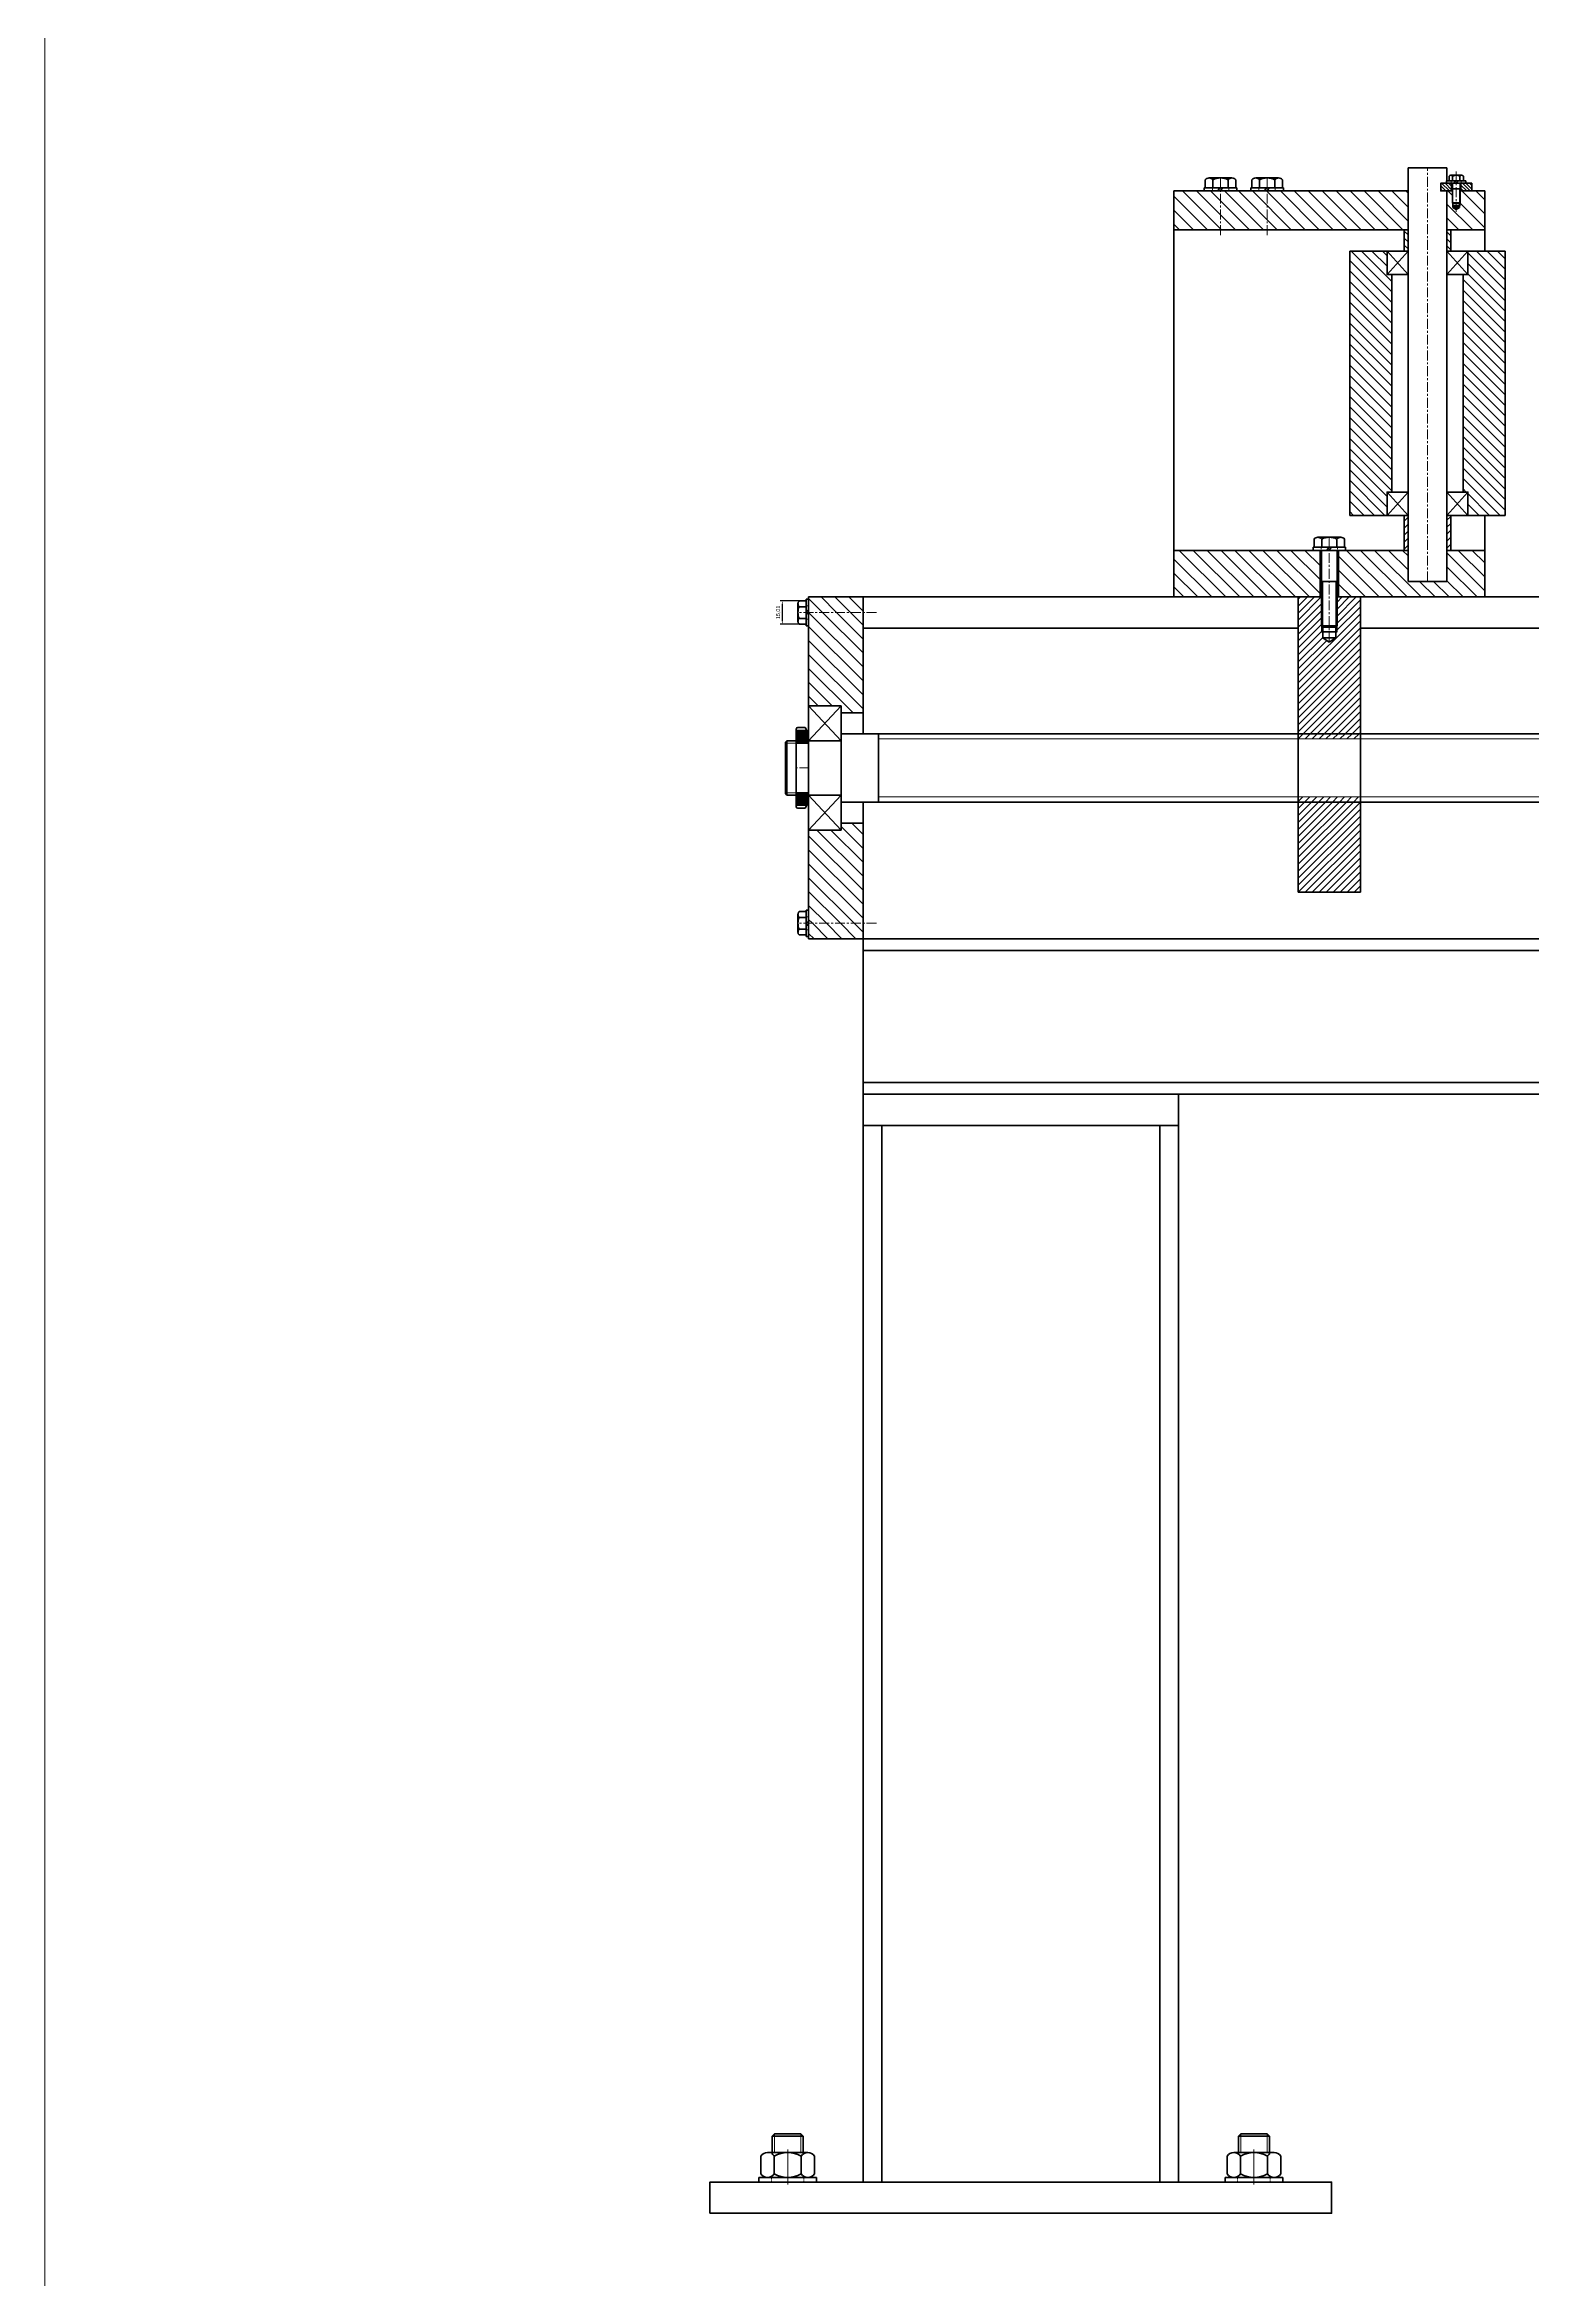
# Model space of a CAD drawing. Header units: millimetres. Extents: x -11382 to 23553, y -372 to 10786.
# Drawn here: x -6278 to -5320, y 2900 to 4337 of the extents above; entities that cross this region are included whole.
import ezdxf

# ---------------------------------------------------------------- set-up
doc = ezdxf.new("R2010")
doc.units = ezdxf.units.MM
doc.header["$LTSCALE"] = 0.2
doc.header["$PDMODE"] = 3
doc.linetypes.add('CENTER', pattern=[50.8, 31.75, -6.35, 6.35, -6.35])
doc.linetypes.add('HIDDEN', pattern=[9.525, 6.35, -3.175])
for name, color, linetype, lineweight in [('đướng nét đứt', 4, 'HIDDEN', 20), ('đường bao thấy', 7, 'Continuous', 40), ('đường kích thước', 90, 'Continuous', 15), ('đường mặt cắt', 160, 'Continuous', 15), ('đường nét mảnh', 220, 'Continuous', 15), ('đường nét tâm', 137, 'CENTER', 15)]:
    doc.layers.add(name, color=color, linetype=linetype, lineweight=lineweight)
doc.styles.add('nhat 2.5', font='arial.ttf', dxfattribs={"width": 0.8, "height": 2.5})
doc.dimstyles.new('nhật 2.5', dxfattribs={"dimtxt": 2.5, "dimasz": 3, "dimexe": 1.3, "dimexo": 0.5, "dimgap": 1, "dimtad": 1, "dimtxsty": 'nhat 2.5', "dimcen": 0, "dimadec": 0, "dimazin": 0, "dimtfac": 1, "dimtmove": 0, "dimatfit": 3, "dimfxl": 10, "dimarcsym": 1})
pattern_1 = [(135, (5686.2787, -3851.1377), (0.449012806, 0.449012806), [])]
pattern_2 = [(135, (-902.0264, 7.5), (-1.122532, -1.122532), [])]
pattern_3 = [(135, (-902.0264, -6.25), (-1.122532, -1.122532), [])]

# ---------------------------------------------------------------- blocks, each defined once
blk = doc.blocks.new('DO35')
at = {"layer": 'đường mặt cắt'}
h = blk.add_hatch(dxfattribs=at)
h.set_pattern_fill('ANSI31', color=256, scale=0.2, style=0)
h.set_pattern_definition(pattern_1)
h.paths.add_polyline_path([(-8, 17.5), (-8, 24), (-1.2, 24), (0, 22), (0, 17.5)])
h = blk.add_hatch(dxfattribs=at)
h.set_pattern_fill('ANSI31', color=256, scale=0.2, style=0)
h.set_pattern_definition(pattern_1)
h.paths.add_polyline_path([(0, 17.5), (0, 16), (-8, 16), (-8, 17.5)])
h = blk.add_hatch(dxfattribs=at)
h.set_pattern_fill('ANSI31', color=256, scale=0.2, style=0)
h.set_pattern_definition(pattern_1)
h.paths.add_polyline_path([(0, -16), (0, -17.5), (-8, -17.5), (-8, -16)])
h = blk.add_hatch(dxfattribs=at)
h.set_pattern_fill('ANSI31', color=256, scale=0.2, style=0)
h.set_pattern_definition(pattern_1)
h.paths.add_polyline_path([(-1.2, -24), (0, -22), (0, -17.5), (-8, -17.5), (-8, -24)])
at = {"layer": 'đường bao thấy'}
for p, q in [((-8, 25), (-8, -25)), ((-8, 24), (-1.2, 24)), ((0, 16), (-8, 16)), ((-2.3, 26), (-7, 26)), ((0, 22), (-2.3, 26)), ((0, 22), (0, -22)), ((0, -16), (-8, -16)), ((-8, -24), (-1.2, -24)), ((-2.3, -26), (-7, -26)), ((0, -22), (-2.3, -26))]:
    blk.add_line(p, q, dxfattribs=at)
for centre, start, end in [((-7, 25), 90, 180), ((-7, -25), 180, 270)]:
    blk.add_arc(centre, 1, start, end, dxfattribs=at)
at = {"layer": 'đường nét mảnh'}
for p, q in [((0, 17.5), (-8, 17.5)), ((0, -17.5), (-8, -17.5))]:
    blk.add_line(p, q, dxfattribs=at)
at = {"layer": 'đường nét tâm'}
blk.add_line((0.4, 0), (-8.4, 0), dxfattribs=at)
blk = doc.blocks.new('*D211')
at = {"layer": 'Defpoints', "color": 0, "transparency": 16777216}
for p in [(-5789.9, 3979.6), (-5803, 3964.5), (-5789.9, 3964.5)]:
    blk.add_point(p, dxfattribs=at)
at = {"layer": 'đường bao thấy', "color": 0, "lineweight": -2, "transparency": 16777216}
for p, q in [((-5790.4, 3979.6), (-5804.3, 3979.6)), ((-5803, 3976.6), (-5803, 3967.5)), ((-5790.4, 3964.5), (-5804.3, 3964.5))]:
    blk.add_line(p, q, dxfattribs=at)
at = {"layer": 'đường bao thấy', "color": 0, "transparency": 16777216}
for points in [[(-5803.5, 3976.6), (-5802.5, 3976.6), (-5803, 3979.6)], [(-5803.5, 3967.5), (-5802.5, 3967.5), (-5803, 3964.5)]]:
    blk.add_solid(points, dxfattribs=at)
at = {"layer": 'đường bao thấy', "color": 0, "transparency": 16777216, "insert": (-5805.5, 3972.1), "char_height": 2.5, "attachment_point": 5, "rotation": 90, "style": 'nhat 2.5'}
blk.add_mtext('15,01', dxfattribs=at)

msp = doc.modelspace()

# ---------------------------------------------------------------- hatches: boundary and pattern name
at = {"layer": 'đường mặt cắt'}
h = msp.add_hatch(dxfattribs=at)
h.set_pattern_fill('ANSI31', color=256, scale=2, angle=90, style=0)
h.paths.add_polyline_path([(-5551.05, 4243.304), (-5551.05, 4218.304), (-5400.39, 4218.304), (-5400.39, 4243.304), (-5437.89, 4243.304)])
h = msp.add_hatch(dxfattribs=at)
h.set_pattern_fill('ANSI31', color=256, scale=0.5, angle=90, style=0)
h.set_pattern_definition(pattern_3)
h.paths.add_polyline_path([(-5372.39, 4248.304), (-5375.64, 4248.304), (-5379.39, 4248.304), (-5379.39, 4243.304), (-5372.39, 4243.304)])
h = msp.add_hatch(dxfattribs=at)
h.set_pattern_fill('ANSI31', color=256, scale=2, angle=90, style=0)
h.paths.add_polyline_path([(-5366.89, 4243.304), (-5366.89, 4235.78), (-5366.89, 4233.78), (-5367.265, 4233.78), (-5367.265, 4232.681), (-5369.39, 4231.404), (-5371.515, 4232.681), (-5371.515, 4233.78), (-5371.89, 4233.78), (-5371.89, 4235.78), (-5371.89, 4243.304), (-5375.39, 4243.304), (-5375.39, 4218.304), (-5351.05, 4218.304), (-5351.05, 4243.304)])
h = msp.add_hatch(dxfattribs=at)
h.set_pattern_fill('ANSI31', color=256, scale=1.5, style=0)
h.paths.add_polyline_path([(-5371.89, 4235.78), (-5371.515, 4235.78), (-5371.515, 4243.304), (-5371.89, 4243.304)], flags=17)
h = msp.add_hatch(dxfattribs=at)
h.set_pattern_fill('ANSI31', color=256, scale=1.5, style=0)
h.paths.add_polyline_path([(-5367.265, 4235.78), (-5366.89, 4235.78), (-5366.89, 4243.304), (-5367.265, 4243.304)])
h = msp.add_hatch(dxfattribs=at)
h.set_pattern_fill('ANSI31', color=256, scale=0.5, angle=90, style=0)
h.set_pattern_definition(pattern_3)
h.paths.add_polyline_path([(-5359.39, 4243.304), (-5359.39, 4248.304), (-5366.39, 4248.304), (-5366.39, 4243.304)])
h = msp.add_hatch(dxfattribs=at)
h.set_pattern_fill('ANSI31', color=256, scale=1.5, style=0)
h.paths.add_polyline_path([(-5371.89, 4233.78), (-5371.515, 4233.78), (-5371.515, 4235.304), (-5371.89, 4235.78)], flags=17)
h = msp.add_hatch(dxfattribs=at)
h.set_pattern_fill('ANSI31', color=256, scale=1.5, style=0)
h.paths.add_polyline_path([(-5366.89, 4235.78), (-5367.265, 4235.304), (-5367.265, 4233.78), (-5366.89, 4233.78)], flags=17)
h = msp.add_hatch(dxfattribs=at)
h.set_pattern_fill('ANSI31', color=256, angle=90, style=0)
h.paths.add_polyline_path([(-5400.39, 4218.304), (-5402.89, 4218.304), (-5402.89, 4204.554), (-5400.39, 4204.554)])
h = msp.add_hatch(dxfattribs=at)
h.set_pattern_fill('ANSI31', color=256, angle=90, style=0)
h.paths.add_polyline_path([(-5372.89, 4218.304), (-5375.39, 4218.304), (-5375.39, 4204.554), (-5372.89, 4204.554)])
h = msp.add_hatch(dxfattribs=at)
h.set_pattern_fill('ANSI31', color=256, scale=1.5, angle=90, style=0)
h.paths.add_polyline_path([(-5410.89, 4189.554), (-5413.89, 4189.554), (-5413.89, 4204.554), (-5437.89, 4204.554), (-5437.89, 4034.554), (-5413.89, 4034.554), (-5413.89, 4049.554), (-5410.89, 4049.554)])
h = msp.add_hatch(dxfattribs=at)
h.set_pattern_fill('ANSI31', color=256, scale=1.5, angle=90, style=0)
h.paths.add_polyline_path([(-5364.89, 4049.554), (-5361.89, 4049.554), (-5361.89, 4034.554), (-5337.89, 4034.554), (-5337.89, 4204.554), (-5361.89, 4204.554), (-5361.89, 4189.554), (-5364.89, 4189.554)])
h = msp.add_hatch(dxfattribs=at)
h.set_pattern_fill('ANSI31', color=256, style=0)
h.paths.add_polyline_path([(-5400.39, 4034.554), (-5402.89, 4034.554), (-5402.89, 4012.054), (-5400.39, 4012.054)])
h = msp.add_hatch(dxfattribs=at)
h.set_pattern_fill('ANSI31', color=256, style=0)
h.paths.add_polyline_path([(-5375.39, 4012.054), (-5372.89, 4012.054), (-5372.89, 4034.554), (-5375.39, 4034.554)])
h = msp.add_hatch(dxfattribs=at)
h.set_pattern_fill('ANSI31', color=256, scale=2, angle=90, style=0)
h.paths.add_polyline_path([(-5457.05, 3982.054), (-5457.05, 4012.054), (-5551.05, 4012.054), (-5551.05, 3982.054)])
h.paths.add_polyline_path([(-5445.05, 4012.054), (-5445.05, 3982.054), (-5351.05, 3982.054), (-5351.05, 4012.054), (-5375.39, 4012.054), (-5375.39, 3992.054), (-5400.39, 3992.054), (-5400.39, 4012.054)])
h = msp.add_hatch(dxfattribs=at)
h.set_pattern_fill('ANSI31', color=256, scale=2, angle=90, style=0)
h.paths.add_polyline_path([(-5751.05, 3972.054), (-5751.05, 3982.054), (-5786.05, 3982.054), (-5786.05, 3972.054)])
h = msp.add_hatch(dxfattribs=at)
h.set_pattern_fill('ANSI31', color=256, scale=2, angle=90, style=0)
h.paths.add_polyline_path([(-5751.05, 3972.054), (-5786.05, 3972.054), (-5786.05, 3963.554), (-5786.05, 3912.054), (-5765.05, 3912.054), (-5765.05, 3907.554), (-5751.05, 3907.554)])
h = msp.add_hatch(dxfattribs=at)
h.set_pattern_fill('ANSI31', color=256, style=0)
h.paths.add_polyline_path([(-5455.3, 3962.562), (-5455.3, 3959.567), (-5446.8, 3959.567), (-5446.8, 3962.562)], flags=0)
h.paths.add_polyline_path([(-5455.3, 3959.567), (-5455.3, 3955.677), (-5446.8, 3955.677), (-5446.8, 3959.567)], flags=0)
h.paths.add_polyline_path([(-5446.8, 3955.677), (-5455.3, 3955.677), (-5451.05, 3952.987)], flags=0)
h.paths.add_polyline_path([(-5456.05, 3959.567), (-5456.05, 3982.054), (-5471.05, 3982.054), (-5471.05, 3894.054), (-5431.05, 3894.054), (-5431.05, 3982.054), (-5446.05, 3982.054), (-5446.05, 3963.567), (-5446.8, 3962.562), (-5455.3, 3962.562), (-5455.3, 3959.567)])
h = msp.add_hatch(dxfattribs=at)
h.set_pattern_fill('ANSI31', color=256, scale=0.5, angle=90, style=0)
h.set_pattern_definition(pattern_2)
h.paths.add_polyline_path([(-5455.3, 3982.054), (-5456.05, 3982.054), (-5456.05, 3963.567), (-5455.3, 3963.567)])
h = msp.add_hatch(dxfattribs=at)
h.set_pattern_fill('ANSI31', color=256, scale=0.5, angle=90, style=0)
h.set_pattern_definition(pattern_2)
h.paths.add_polyline_path([(-5446.05, 3982.054), (-5446.8, 3982.054), (-5446.8, 3963.567), (-5446.05, 3963.567)])
h = msp.add_hatch(dxfattribs=at)
h.set_pattern_fill('ANSI31', color=256, scale=0.5, angle=90, style=0)
h.set_pattern_definition(pattern_2)
h.paths.add_polyline_path([(-5456.05, 3959.567), (-5455.3, 3959.567), (-5455.3, 3962.562), (-5456.05, 3963.567)])
h = msp.add_hatch(dxfattribs=at)
h.set_pattern_fill('ANSI31', color=256, scale=0.5, angle=90, style=0)
h.set_pattern_definition(pattern_2)
h.paths.add_polyline_path([(-5446.05, 3963.567), (-5446.8, 3962.562), (-5446.8, 3959.567), (-5446.05, 3959.567)])
h = msp.add_hatch(dxfattribs=at)
h.set_pattern_fill('ANSI31', color=256, style=0)
h.paths.add_polyline_path([(-5431.05, 3894.054), (-5471.05, 3894.054), (-5471.05, 3890.754), (-5431.05, 3890.754)])
h = msp.add_hatch(dxfattribs=at)
h.set_pattern_fill('ANSI31', color=256, style=0)
h.paths.add_polyline_path([(-5431.05, 3853.354), (-5471.05, 3853.354), (-5471.05, 3850.054), (-5431.05, 3850.054)])
h = msp.add_hatch(dxfattribs=at)
h.set_pattern_fill('ANSI31', color=256, style=0)
h.paths.add_polyline_path([(-5431.05, 3850.054), (-5471.05, 3850.054), (-5471.05, 3792.054), (-5431.05, 3792.054)])
h = msp.add_hatch(dxfattribs=at)
h.set_pattern_fill('ANSI31', color=256, scale=2, angle=90, style=0)
h.paths.add_polyline_path([(-5786.05, 3772.054), (-5751.05, 3772.054), (-5751.05, 3836.554), (-5765.05, 3836.554), (-5765.05, 3834.054), (-5765.05, 3832.054), (-5786.05, 3832.054)])
h = msp.add_hatch(dxfattribs=at)
h.set_pattern_fill('ANSI31', color=256, scale=2, angle=90, style=0)
h.paths.add_polyline_path([(-5751.05, 3762.054), (-5751.05, 3772.054), (-5786.05, 3772.054), (-5786.05, 3763.554), (-5786.05, 3762.054)])

# ---------------------------------------------------------------- linework, layer by layer
at = {"layer": 'đướng nét đứt'}
for p, q in [((-5526.3, 4245.304), (-5526.3, 4243.304)), ((-5515.8, 4245.304), (-5515.8, 4243.304)), ((-5496.3, 4245.304), (-5496.3, 4243.304)), ((-5485.8, 4245.304), (-5485.8, 4243.304)), ((-5372.59, 4249.904), (-5372.59, 4248.304)), ((-5366.19, 4249.904), (-5366.19, 4248.304)), ((-5456.3, 4014.054), (-5456.3, 4012.054)), ((-5445.8, 4014.054), (-5445.8, 4012.054)), ((-5786.05, 3976.254), (-5787.65, 3976.254)), ((-5786.05, 3967.854), (-5787.65, 3967.854)), ((-5786.05, 3776.254), (-5787.65, 3776.254)), ((-5786.05, 3767.854), (-5787.65, 3767.854)), ((-5810.05, 2965.054), (-5810.05, 2962.054)), ((-5789.05, 2965.054), (-5789.05, 2962.054)), ((-5510.05, 2965.054), (-5510.05, 2962.054)), ((-5489.05, 2965.054), (-5489.05, 2962.054))]:
    msp.add_line(p, q, dxfattribs=at)
at = {"layer": 'đường bao thấy'}
for p, q in [((-5375.39, 4258.304), (-5400.39, 4258.304)), ((-5400.39, 4034.554), (-5400.39, 4258.304)), ((-5375.39, 4249.904), (-5375.39, 4258.304)), ((-5551.05, 4243.304), (-5551.05, 4218.304)), ((-5400.39, 4243.304), (-5551.05, 4243.304)), ((-5531.55, 4245.304), (-5510.55, 4245.304)), ((-5531.55, 4245.304), (-5531.55, 4243.304)), ((-5531.55, 4243.304), (-5510.55, 4243.304)), ((-5530.865, 4250.559), (-5530.865, 4245.304)), ((-5530.865, 4245.304), (-5511.235, 4245.304)), ((-5528.411, 4251.704), (-5513.689, 4251.704)), ((-5525.958, 4250.559), (-5525.958, 4245.304)), ((-5522.683, 4243.304), (-5521.429, 4245.304)), ((-5521.05, 4243.304), (-5519.796, 4245.304)), ((-5516.143, 4250.559), (-5516.143, 4245.304)), ((-5511.235, 4250.559), (-5511.235, 4245.304)), ((-5510.55, 4245.304), (-5510.55, 4243.304)), ((-5501.55, 4245.304), (-5480.55, 4245.304)), ((-5501.55, 4245.304), (-5501.55, 4243.304)), ((-5501.55, 4243.304), (-5480.55, 4243.304)), ((-5500.865, 4250.559), (-5500.865, 4245.304)), ((-5500.865, 4245.304), (-5481.235, 4245.304)), ((-5498.411, 4251.704), (-5483.689, 4251.704)), ((-5495.958, 4250.559), (-5495.958, 4245.304)), ((-5492.683, 4243.304), (-5491.429, 4245.304)), ((-5491.05, 4243.304), (-5489.796, 4245.304)), ((-5486.143, 4250.559), (-5486.143, 4245.304)), ((-5481.235, 4250.559), (-5481.235, 4245.304)), ((-5480.55, 4245.304), (-5480.55, 4243.304)), ((-5400.39, 4243.304), (-5437.89, 4243.304)), ((-5371.515, 4243.304), (-5379.39, 4243.304)), ((-5371.515, 4243.304), (-5379.39, 4243.304)), ((-5375.64, 4249.904), (-5375.64, 4248.304)), ((-5375.64, 4249.904), (-5363.14, 4249.904)), ((-5375.64, 4248.304), (-5363.14, 4248.304)), ((-5375.39, 4034.554), (-5375.39, 4243.304)), ((-5374.009, 4252.92), (-5374.009, 4249.904)), ((-5374.009, 4249.904), (-5364.771, 4249.904)), ((-5372.854, 4253.404), (-5365.926, 4253.404)), ((-5372.39, 4243.304), (-5372.39, 4248.304)), ((-5371.89, 4235.78), (-5371.89, 4248.304)), ((-5366.89, 4248.304), (-5371.89, 4248.304)), ((-5371.89, 4244.673), (-5366.89, 4244.673)), ((-5371.699, 4252.92), (-5371.699, 4249.904)), ((-5370.991, 4248.304), (-5369.757, 4249.904)), ((-5369.39, 4248.304), (-5368.157, 4249.904)), ((-5351.05, 4243.304), (-5367.265, 4243.304)), ((-5351.05, 4243.304), (-5367.265, 4243.304)), ((-5367.08, 4252.92), (-5367.08, 4249.904)), ((-5366.89, 4235.78), (-5366.89, 4248.304)), ((-5366.39, 4243.304), (-5366.39, 4248.304)), ((-5364.771, 4252.92), (-5364.771, 4249.904)), ((-5363.14, 4249.904), (-5363.14, 4248.304)), ((-5351.05, 4218.304), (-5351.05, 4243.304)), ((-5371.515, 4235.304), (-5371.89, 4235.78)), ((-5371.89, 4235.78), (-5366.89, 4235.78)), ((-5371.89, 4233.78), (-5366.89, 4233.78)), ((-5367.265, 4235.304), (-5371.515, 4235.304)), ((-5371.515, 4235.304), (-5371.515, 4232.681)), ((-5369.39, 4231.404), (-5371.515, 4232.681)), ((-5371.515, 4232.681), (-5367.265, 4232.681)), ((-5369.39, 4231.404), (-5367.265, 4232.681)), ((-5366.89, 4235.78), (-5367.265, 4235.304)), ((-5367.265, 4235.304), (-5367.265, 4232.681)), ((-5551.05, 3982.054), (-5551.05, 4218.304)), ((-5551.05, 4218.304), (-5400.39, 4218.304)), ((-5402.89, 4204.554), (-5402.89, 4218.304)), ((-5375.39, 4218.304), (-5351.05, 4218.304)), ((-5372.89, 4204.554), (-5372.89, 4218.304)), ((-5351.05, 4204.554), (-5351.05, 4218.304)), ((-5437.89, 4034.554), (-5437.89, 4204.554)), ((-5437.89, 4204.554), (-5400.39, 4204.554)), ((-5413.89, 4189.554), (-5400.39, 4204.554)), ((-5400.39, 4189.554), (-5413.89, 4204.554)), ((-5361.89, 4189.554), (-5375.39, 4204.554)), ((-5375.39, 4189.554), (-5361.89, 4204.554)), ((-5375.39, 4204.554), (-5337.89, 4204.554)), ((-5337.89, 4034.554), (-5337.89, 4204.554)), ((-5410.89, 4049.554), (-5410.89, 4189.554)), ((-5364.89, 4049.554), (-5364.89, 4189.554)), ((-5413.89, 4049.554), (-5400.39, 4034.554)), ((-5400.39, 4049.554), (-5413.89, 4034.554)), ((-5361.89, 4049.554), (-5375.39, 4034.554)), ((-5375.39, 4049.554), (-5361.89, 4034.554)), ((-5437.89, 4034.554), (-5400.39, 4034.554)), ((-5402.89, 4012.054), (-5402.89, 4034.554)), ((-5400.39, 4007.054), (-5400.39, 4034.554)), ((-5375.39, 4007.054), (-5375.39, 4034.554)), ((-5375.39, 4034.554), (-5337.89, 4034.554)), ((-5372.89, 4012.054), (-5372.89, 4034.554)), ((-5351.05, 3982.054), (-5351.05, 4034.554)), ((-5400.39, 4012.054), (-5551.05, 4012.054)), ((-5461.55, 4014.054), (-5440.55, 4014.054)), ((-5461.55, 4014.054), (-5461.55, 4012.054)), ((-5461.55, 4012.054), (-5440.55, 4012.054)), ((-5460.865, 4019.309), (-5460.865, 4014.054)), ((-5460.865, 4014.054), (-5441.235, 4014.054)), ((-5458.411, 4020.454), (-5443.689, 4020.454)), ((-5457.05, 4012.054), (-5457.05, 3982.054)), ((-5456.05, 4012.054), (-5456.05, 3982.054)), ((-5446.05, 4012.054), (-5456.05, 4012.054)), ((-5455.958, 4019.309), (-5455.958, 4014.054)), ((-5452.683, 4012.054), (-5451.429, 4014.054)), ((-5451.05, 4012.054), (-5449.796, 4014.054)), ((-5446.143, 4019.309), (-5446.143, 4014.054)), ((-5446.05, 4012.054), (-5446.05, 3982.054)), ((-5445.05, 4012.054), (-5445.05, 3982.054)), ((-5441.235, 4019.309), (-5441.235, 4014.054)), ((-5440.55, 4014.054), (-5440.55, 4012.054)), ((-5351.05, 4012.054), (-5375.39, 4012.054)), ((-5551.05, 4007.054), (-5551.05, 3982.054)), ((-5400.39, 4007.054), (-5400.39, 3992.054)), ((-5375.39, 3992.054), (-5375.39, 4007.054)), ((-5351.05, 3982.054), (-5351.05, 4007.054)), ((-5446.05, 3992.054), (-5456.05, 3992.054)), ((-5400.39, 3992.054), (-5375.39, 3992.054)), ((-5792.95, 3966.425), (-5792.95, 3977.683)), ((-5792.115, 3979.559), (-5787.65, 3979.559)), ((-5792.115, 3975.807), (-5787.65, 3975.807)), ((-5787.65, 3980.554), (-5787.65, 3963.554)), ((-5786.05, 3980.554), (-5787.65, 3980.554)), ((-5787.65, 3964.548), (-5787.65, 3979.559)), ((-5787.65, 3973.726), (-5786.05, 3972.551)), ((-5787.65, 3972.054), (-5786.05, 3970.879)), ((-5786.05, 3982.054), (-5786.05, 3762.054)), ((-5751.05, 3982.054), (-5786.05, 3982.054)), ((-5786.05, 3980.554), (-5786.05, 3963.554)), ((-5751.05, 3982.054), (-5551.05, 3982.054)), ((-5751.05, 3982.054), (-5751.05, 3894.054)), ((-5551.05, 3982.054), (-5455.3, 3982.054)), ((-5471.05, 3982.054), (-5471.05, 3792.054)), ((-5456.05, 3982.054), (-5456.05, 3963.567)), ((-5446.8, 3982.054), (-5351.05, 3982.054)), ((-5446.05, 3982.054), (-5446.05, 3963.567)), ((-5431.05, 3982.054), (-5431.05, 3792.054)), ((-5351.05, 3982.054), (-3751.05, 3982.054)), ((-5792.115, 3968.301), (-5787.65, 3968.301)), ((-5792.115, 3964.548), (-5787.65, 3964.548)), ((-5786.05, 3963.554), (-5787.65, 3963.554)), ((-5751.05, 3962.054), (-5471.05, 3962.054)), ((-5455.3, 3962.562), (-5456.05, 3963.567)), ((-5456.05, 3963.567), (-5446.05, 3963.567)), ((-5456.05, 3959.567), (-5446.05, 3959.567)), ((-5455.3, 3962.562), (-5446.8, 3962.562)), ((-5455.3, 3962.562), (-5455.3, 3955.677)), ((-5455.3, 3955.677), (-5451.05, 3952.987)), ((-5455.3, 3955.677), (-5446.8, 3955.677)), ((-5446.8, 3955.677), (-5451.05, 3952.987)), ((-5446.05, 3963.567), (-5446.8, 3962.562)), ((-5446.8, 3955.677), (-5446.8, 3962.562)), ((-5431.05, 3962.054), (-3671.05, 3962.054)), ((-5786.05, 3912.054), (-5765.05, 3912.054)), ((-5786.05, 3912.054), (-5765.05, 3889.554)), ((-5765.05, 3912.054), (-5786.05, 3889.554)), ((-5765.05, 3832.054), (-5765.05, 3912.054)), ((-5765.05, 3907.554), (-5751.05, 3907.554)), ((-5800.05, 3889.554), (-5801.05, 3888.554)), ((-5801.05, 3888.554), (-5801.05, 3855.554)), ((-5786.05, 3889.554), (-5800.05, 3889.554)), ((-5800.05, 3889.554), (-5800.05, 3854.554)), ((-5786.05, 3889.554), (-5765.05, 3889.554)), ((-5765.05, 3894.054), (-4743.55, 3894.054)), ((-5741.05, 3894.054), (-5741.05, 3850.054)), ((-5800.05, 3854.554), (-5801.05, 3855.554)), ((-5786.05, 3854.554), (-5800.05, 3854.554)), ((-5786.05, 3854.554), (-5765.05, 3854.554)), ((-5786.05, 3854.554), (-5765.05, 3832.054)), ((-5765.05, 3854.554), (-5786.05, 3832.054)), ((-5765.05, 3850.054), (-4743.55, 3850.054)), ((-5751.05, 3850.054), (-5751.05, 3762.054)), ((-5786.05, 3832.054), (-5765.05, 3832.054)), ((-5765.05, 3836.554), (-5751.05, 3836.554)), ((-5471.05, 3792.054), (-5431.05, 3792.054)), ((-5792.95, 3777.683), (-5792.95, 3766.425)), ((-5792.115, 3779.559), (-5787.65, 3779.559)), ((-5792.115, 3775.807), (-5787.65, 3775.807)), ((-5792.115, 3768.301), (-5787.65, 3768.301)), ((-5787.65, 3763.554), (-5787.65, 3780.554)), ((-5786.05, 3780.554), (-5787.65, 3780.554)), ((-5787.65, 3779.559), (-5787.65, 3764.548)), ((-5787.65, 3772.054), (-5786.05, 3773.229)), ((-5787.65, 3770.381), (-5786.05, 3771.556)), ((-5786.05, 3763.554), (-5786.05, 3780.554)), ((-5792.115, 3764.548), (-5787.65, 3764.548)), ((-5786.05, 3763.554), (-5787.65, 3763.554)), ((-5751.05, 3762.054), (-5786.05, 3762.054)), ((-5751.05, 3662.054), (-5751.05, 3762.054)), ((-5751.05, 3762.054), (-3351.05, 3762.054)), ((-5751.05, 3754.554), (-4826.05, 3754.554)), ((-5751.05, 3669.554), (-3351.05, 3669.554)), ((-5751.05, 3662.054), (-3351.05, 3662.054)), ((-5751.05, 3642.054), (-5751.05, 2962.054)), ((-5739.05, 3642.054), (-5739.05, 2962.054)), ((-5560.051, 3642.054), (-5560.051, 2962.054)), ((-5548.051, 3642.054), (-5548.051, 2962.054)), ((-5809.55, 2991.599), (-5808.05, 2993.054)), ((-5809.55, 2980.135), (-5809.55, 2991.599)), ((-5789.55, 2991.599), (-5809.55, 2991.599)), ((-5791.05, 2993.054), (-5808.05, 2993.054)), ((-5791.05, 2993.054), (-5789.55, 2991.599)), ((-5789.55, 2981.054), (-5789.55, 2991.599)), ((-5508.05, 2993.054), (-5509.55, 2991.599)), ((-5509.55, 2981.054), (-5509.55, 2991.599)), ((-5509.55, 2991.599), (-5489.55, 2991.599)), ((-5508.05, 2993.054), (-5491.05, 2993.054)), ((-5489.55, 2991.599), (-5491.05, 2993.054)), ((-5489.55, 2980.135), (-5489.55, 2991.599)), ((-5816.871, 2978.829), (-5816.871, 2967.278)), ((-5812.541, 2981.054), (-5786.56, 2981.054)), ((-5808.211, 2978.829), (-5808.211, 2967.278)), ((-5790.89, 2978.829), (-5790.89, 2967.278)), ((-5782.23, 2978.829), (-5782.23, 2967.278)), ((-5516.871, 2978.829), (-5516.871, 2967.278)), ((-5486.56, 2981.054), (-5512.541, 2981.054)), ((-5508.211, 2978.829), (-5508.211, 2967.278)), ((-5490.89, 2978.829), (-5490.89, 2967.278)), ((-5482.23, 2978.829), (-5482.23, 2967.278)), ((-5818.05, 2965.054), (-5781.05, 2965.054)), ((-5818.05, 2965.054), (-5818.05, 2962.054)), ((-5812.541, 2965.054), (-5786.56, 2965.054)), ((-5781.05, 2965.054), (-5781.05, 2962.054)), ((-5481.05, 2965.054), (-5518.05, 2965.054)), ((-5518.05, 2965.054), (-5518.05, 2962.054)), ((-5486.56, 2965.054), (-5512.541, 2965.054)), ((-5481.05, 2965.054), (-5481.05, 2962.054)), ((-5818.05, 2962.054), (-5781.05, 2962.054)), ((-5789.55, 2962.054), (-5809.55, 2962.054)), ((-5548.051, 2962.054), (-5751.05, 2962.054)), ((-5481.05, 2962.054), (-5518.05, 2962.054)), ((-5509.55, 2962.054), (-5489.55, 2962.054))]:
    msp.add_line(p, q, dxfattribs=at)
for points in [[(-5367.265, 4243.304), (-5359.39, 4243.304), (-5359.39, 4248.304), (-5379.39, 4248.304), (-5379.39, 4243.304), (-5371.515, 4243.304)], [(-5400.39, 4189.554), (-5413.89, 4189.554), (-5413.89, 4204.554), (-5400.39, 4204.554)], [(-5375.39, 4204.554), (-5361.89, 4204.554), (-5361.89, 4189.554), (-5375.39, 4189.554)], [(-5400.39, 4049.554), (-5413.89, 4049.554), (-5413.89, 4034.554), (-5400.39, 4034.554)], [(-5375.39, 4034.554), (-5361.89, 4034.554), (-5361.89, 4049.554), (-5375.39, 4049.554)]]:
    msp.add_lwpolyline(points, dxfattribs=at)
for points in [[(-5751.05, 3642.054), (-5548.05, 3642.054), (-5548.05, 3662.054), (-5751.05, 3662.054)], [(-5849.55, 2942.054), (-5449.55, 2942.054), (-5449.55, 2962.054), (-5849.55, 2962.054)]]:
    msp.add_lwpolyline(points, close=True, dxfattribs=at)
for centre, radius, start, end in [((-5528.411, 4248.502), 3.202, 39.970241, 140.029759), ((-5521.05, 4240.614), 11.089, 63.734281, 116.265719), ((-5513.689, 4248.502), 3.202, 39.970241, 140.029759), ((-5498.411, 4248.502), 3.202, 39.970241, 140.029759), ((-5491.05, 4240.614), 11.089, 63.734281, 116.265719), ((-5483.689, 4248.502), 3.202, 39.970241, 140.029759), ((-5372.854, 4251.783), 1.621, 44.565429, 135.434571), ((-5369.39, 4247.646), 5.758, 66.353788, 113.646212), ((-5365.926, 4251.783), 1.621, 44.565429, 135.434571), ((-5458.411, 4017.252), 3.202, 39.970241, 140.029759), ((-5451.05, 4009.364), 11.089, 63.734281, 116.265719), ((-5443.689, 4017.252), 3.202, 39.970241, 140.029759), ((-5790.425, 3977.683), 2.525, 131.992528, 228.007472), ((-5784.105, 3972.054), 8.845, 154.895303, 205.104697), ((-5790.425, 3966.425), 2.525, 131.992528, 228.007472), ((-5790.425, 3777.683), 2.525, 131.992528, 228.007472), ((-5784.105, 3772.054), 8.845, 154.895303, 205.104697), ((-5790.425, 3766.425), 2.525, 131.992528, 228.007472), ((-5812.541, 2975.727), 5.327, 90, 144.383861), ((-5812.541, 2975.727), 5.327, 35.616139, 55.84641), ((-5799.55, 2963.085), 17.969, 61.18713, 118.81287), ((-5786.56, 2975.727), 5.327, 35.616139, 144.383861), ((-5512.541, 2975.727), 5.327, 35.616139, 144.383861), ((-5499.55, 2963.085), 17.969, 61.18713, 118.81287), ((-5486.56, 2975.727), 5.327, 124.15359, 144.383861), ((-5486.56, 2975.727), 5.327, 35.616139, 90), ((-5812.541, 2970.38), 5.327, 215.616139, 324.383861), ((-5799.55, 2983.023), 17.969, 241.18713, 298.81287), ((-5786.56, 2970.38), 5.327, 215.616139, 324.383861), ((-5512.541, 2970.38), 5.327, 215.616139, 324.383861), ((-5499.55, 2983.023), 17.969, 241.18713, 298.81287), ((-5486.56, 2970.38), 5.327, 215.616139, 324.383861)]:
    msp.add_arc(centre, radius, start, end, dxfattribs=at)
at = {"layer": 'đường kích thước'}
msp.add_lwpolyline([(-1822.119, 5775.37), (-6277.575, 5775.37), (-6277.575, 1397.743), (-1822.119, 1397.743)], close=True, dxfattribs=at)
at = {"layer": 'đường mặt cắt'}
for p, q in [((-5799.55, 2983.054), (-5799.55, 2963.054)), ((-5499.55, 2983.054), (-5499.55, 2963.054)), ((-5799.55, 2966.554), (-5799.55, 2960.554)), ((-5499.55, 2966.554), (-5499.55, 2960.554))]:
    msp.add_line(p, q, dxfattribs=at)
at = {"layer": 'đường nét mảnh'}
for p, q in [((-5371.515, 4235.304), (-5371.515, 4244.673)), ((-5367.265, 4235.304), (-5367.265, 4244.673)), ((-5371.89, 4235.78), (-5371.89, 4233.78)), ((-5366.89, 4233.78), (-5366.89, 4235.78)), ((-5455.3, 3992.054), (-5455.3, 3962.562)), ((-5446.8, 3992.054), (-5446.8, 3962.562)), ((-5456.05, 3963.567), (-5456.05, 3959.567)), ((-5446.05, 3959.567), (-5446.05, 3963.567)), ((-5794.05, 3888.054), (-5801.05, 3888.054)), ((-5741.05, 3890.754), (-4773.55, 3890.754)), ((-5794.05, 3856.054), (-5801.05, 3856.054)), ((-5741.05, 3853.354), (-4773.55, 3853.354)), ((-5808.05, 2981.054), (-5808.05, 2993.054)), ((-5791.05, 2981.054), (-5791.05, 2993.054)), ((-5508.05, 2981.054), (-5508.05, 2993.054)), ((-5491.05, 2981.054), (-5491.05, 2993.054))]:
    msp.add_line(p, q, dxfattribs=at)
at = {"layer": 'đường nét tâm'}
for p, q in [((-5387.89, 3992.054), (-5387.89, 4258.304)), ((-5521.05, 4251.704), (-5521.05, 4214.614)), ((-5491.05, 4251.704), (-5491.05, 4214.614)), ((-5369.39, 4255.876), (-5369.39, 4229.846)), ((-5451.05, 4020.454), (-5451.05, 3952.987)), ((-5742.385, 3972.054), (-5792.95, 3972.054)), ((-5742.385, 3772.054), (-5792.95, 3772.054))]:
    msp.add_line(p, q, dxfattribs=at)

# ---------------------------------------------------------------- block references
at = {"layer": 'đường bao thấy'}
msp.add_blockref('DO35', (-5786.05, 3872.054), dxfattribs=at)

# ---------------------------------------------------------------- dimensions: what is measured, and where the dimension line sits
dim = msp.add_linear_dim(base=(-5802.992, 3964.548), p1=(-5789.882, 3979.559), p2=(-5789.882, 3964.548), angle=90, dimstyle='nhật 2.5', dxfattribs=at)
dim.commit()
dim.dimension.update_dxf_attribs({"geometry": '*D211', "text_midpoint": (-5805.495, 3972.054)})

doc.saveas('drawing.dxf')
